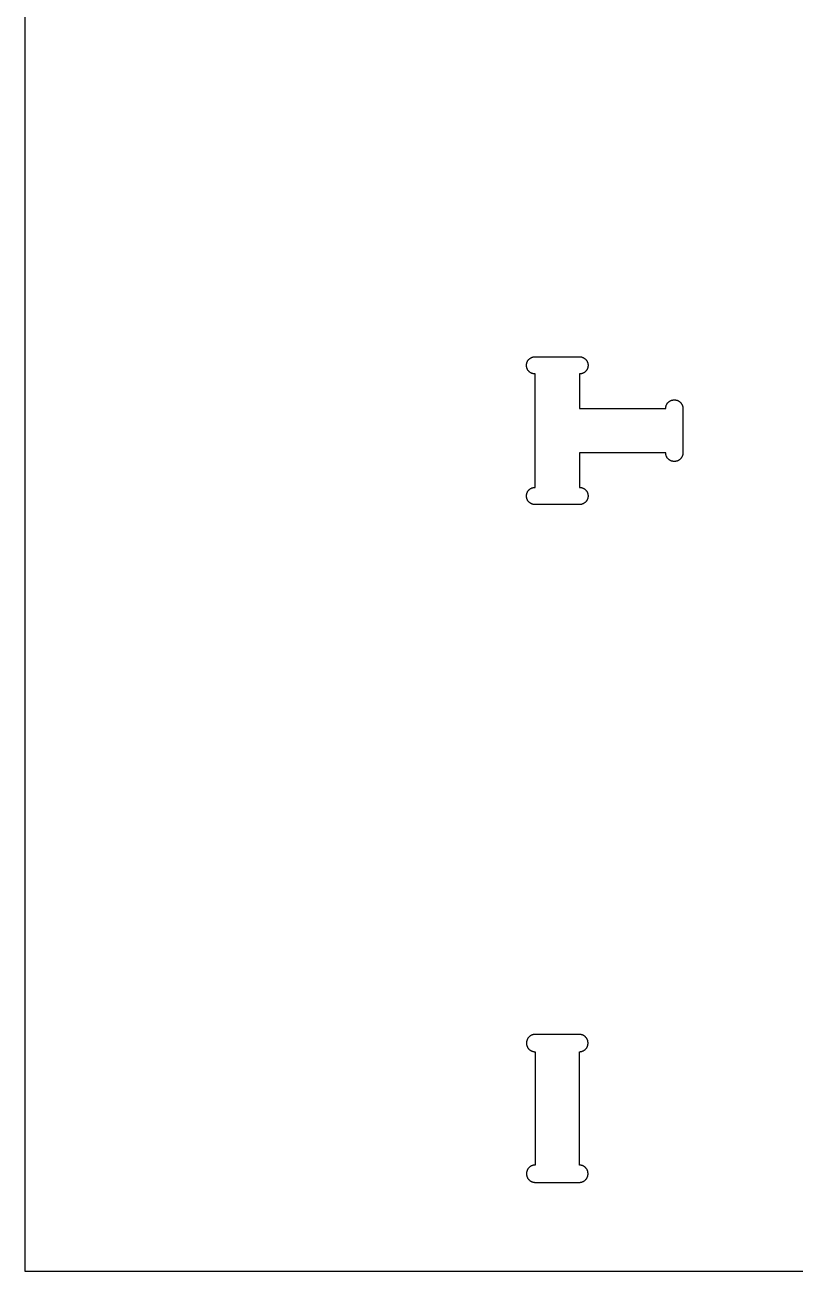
# Model space of a CAD drawing. Header units: millimetres. Extents: x 1594 to 2814, y -1671 to 729.
# Drawn here: x 2189 to 2501, y -296 to 210 of the extents above; entities that cross this region are included whole.
import ezdxf

# ---------------------------------------------------------------- set-up
doc = ezdxf.new("R2010")
doc.units = ezdxf.units.MM
doc.header["$MEASUREMENT"] = 0
doc.layers.add('CutIn', color=96, linetype='Continuous', true_color=0x007f00)
doc.layers.add('CutOut', color=4, linetype='Continuous', true_color=0x00ffff)

msp = doc.modelspace()

# ---------------------------------------------------------------- linework, layer by layer
at = {"layer": 'CutIn'}
for p, q in [((2392.18, 71.85), (2392.19, 71.97)), ((2392.18, 71.73), (2392.18, 71.85)), ((2392.18, 71.61), (2392.18, 71.73)), ((2392.18, 71.49), (2392.18, 71.61)), ((2392.19, 71.37), (2392.18, 71.49)), ((2392.19, 71.97), (2392.2, 72.09)), ((2392.2, 71.25), (2392.19, 71.37)), ((2392.2, 72.09), (2392.22, 72.21)), ((2392.22, 71.13), (2392.2, 71.25)), ((2392.22, 72.21), (2392.24, 72.33)), ((2392.24, 71.01), (2392.22, 71.13)), ((2392.24, 72.33), (2392.27, 72.45)), ((2392.27, 70.89), (2392.24, 71.01)), ((2392.27, 72.45), (2392.3, 72.57)), ((2392.3, 70.78), (2392.27, 70.89)), ((2392.3, 72.57), (2392.33, 72.69)), ((2392.33, 72.69), (2392.37, 72.8)), ((2392.37, 72.8), (2392.41, 72.91)), ((2392.41, 72.91), (2392.45, 73.03)), ((2392.45, 73.03), (2392.5, 73.14)), ((2392.5, 73.14), (2392.55, 73.25)), ((2392.55, 73.25), (2392.61, 73.35)), ((2392.61, 73.35), (2392.67, 73.46)), ((2392.67, 73.46), (2392.73, 73.56)), ((2392.73, 73.56), (2392.8, 73.66)), ((2392.8, 73.66), (2392.87, 73.76)), ((2392.87, 73.76), (2392.94, 73.86)), ((2392.94, 73.86), (2393.02, 73.95)), ((2393.02, 73.95), (2393.1, 74.04)), ((2393.1, 74.04), (2393.18, 74.13)), ((2393.18, 74.13), (2393.27, 74.21)), ((2393.27, 74.21), (2393.36, 74.29)), ((2393.36, 74.29), (2393.45, 74.37)), ((2393.45, 74.37), (2393.54, 74.45)), ((2393.54, 74.45), (2393.64, 74.52)), ((2393.64, 74.52), (2393.74, 74.59)), ((2393.74, 74.59), (2393.84, 74.65)), ((2393.84, 74.65), (2393.95, 74.71)), ((2393.95, 74.71), (2394.05, 74.77)), ((2394.05, 74.77), (2394.16, 74.83)), ((2394.16, 74.83), (2394.27, 74.88)), ((2394.27, 74.88), (2394.38, 74.92)), ((2394.38, 74.92), (2394.49, 74.97)), ((2394.49, 74.97), (2394.61, 75.01)), ((2394.61, 75.01), (2394.72, 75.04)), ((2394.72, 75.04), (2394.84, 75.07)), ((2394.84, 75.07), (2394.96, 75.1)), ((2394.96, 75.1), (2395.08, 75.12)), ((2395.08, 75.12), (2395.2, 75.14)), ((2395.2, 75.14), (2395.32, 75.15)), ((2395.32, 75.15), (2395.44, 75.16)), ((2395.44, 75.16), (2395.56, 75.17)), ((2395.56, 75.17), (2395.68, 75.17)), ((2395.68, 75.17), (2413.68, 75.17)), ((2413.68, 75.17), (2413.8, 75.17)), ((2413.8, 75.17), (2413.92, 75.16)), ((2413.92, 75.16), (2414.04, 75.15)), ((2414.04, 75.15), (2414.16, 75.14)), ((2414.16, 75.14), (2414.28, 75.12)), ((2414.28, 75.12), (2414.4, 75.1)), ((2414.4, 75.1), (2414.52, 75.07)), ((2414.52, 75.07), (2414.63, 75.04)), ((2414.63, 75.04), (2414.75, 75.01)), ((2414.75, 75.01), (2414.86, 74.97)), ((2414.86, 74.97), (2414.98, 74.92)), ((2414.98, 74.92), (2415.09, 74.88)), ((2415.09, 74.88), (2415.2, 74.83)), ((2415.2, 74.83), (2415.31, 74.77)), ((2415.31, 74.77), (2415.41, 74.71)), ((2415.41, 74.71), (2415.52, 74.65)), ((2415.52, 74.65), (2415.62, 74.59)), ((2415.62, 74.59), (2415.72, 74.52)), ((2415.72, 74.52), (2415.81, 74.45)), ((2415.81, 74.45), (2415.91, 74.37)), ((2415.91, 74.37), (2416, 74.29)), ((2416, 74.29), (2416.09, 74.21)), ((2416.09, 74.21), (2416.18, 74.13)), ((2416.18, 74.13), (2416.26, 74.04)), ((2416.26, 74.04), (2416.34, 73.95)), ((2416.34, 73.95), (2416.42, 73.86)), ((2416.42, 73.86), (2416.49, 73.76)), ((2416.49, 73.76), (2416.56, 73.66)), ((2416.56, 73.66), (2416.63, 73.56)), ((2416.63, 73.56), (2416.69, 73.46)), ((2416.69, 73.46), (2416.75, 73.35)), ((2416.75, 73.35), (2416.81, 73.25)), ((2416.81, 73.25), (2416.86, 73.14)), ((2416.86, 73.14), (2416.91, 73.03)), ((2416.91, 73.03), (2416.95, 72.91)), ((2416.95, 72.91), (2416.99, 72.8)), ((2416.99, 72.8), (2417.03, 72.69)), ((2417.03, 72.69), (2417.06, 72.57)), ((2417.06, 72.57), (2417.09, 72.45)), ((2417.09, 70.89), (2417.06, 70.78)), ((2417.09, 72.45), (2417.12, 72.33)), ((2417.12, 71.01), (2417.09, 70.89)), ((2417.12, 72.33), (2417.14, 72.21)), ((2417.14, 71.13), (2417.12, 71.01)), ((2417.14, 72.21), (2417.15, 72.09)), ((2417.15, 71.25), (2417.14, 71.13)), ((2417.15, 72.09), (2417.17, 71.97)), ((2417.17, 71.37), (2417.15, 71.25)), ((2417.17, 71.97), (2417.17, 71.85)), ((2417.17, 71.85), (2417.18, 71.73)), ((2417.18, 71.61), (2417.17, 71.49)), ((2417.17, 71.49), (2417.17, 71.37)), ((2417.18, 71.73), (2417.18, 71.61)), ((2392.33, 70.66), (2392.3, 70.78)), ((2392.37, 70.55), (2392.33, 70.66)), ((2392.41, 70.43), (2392.37, 70.55)), ((2392.45, 70.32), (2392.41, 70.43)), ((2392.5, 70.21), (2392.45, 70.32)), ((2392.55, 70.1), (2392.5, 70.21)), ((2392.61, 69.99), (2392.55, 70.1)), ((2392.67, 69.89), (2392.61, 69.99)), ((2392.73, 69.79), (2392.67, 69.89)), ((2392.8, 69.68), (2392.73, 69.79)), ((2392.87, 69.59), (2392.8, 69.68)), ((2392.94, 69.49), (2392.87, 69.59)), ((2393.02, 69.4), (2392.94, 69.49)), ((2393.1, 69.31), (2393.02, 69.4)), ((2393.18, 69.22), (2393.1, 69.31)), ((2393.27, 69.13), (2393.18, 69.22)), ((2393.36, 69.05), (2393.27, 69.13)), ((2393.45, 68.97), (2393.36, 69.05)), ((2393.54, 68.9), (2393.45, 68.97)), ((2393.64, 68.83), (2393.54, 68.9)), ((2393.74, 68.76), (2393.64, 68.83)), ((2393.84, 68.69), (2393.74, 68.76)), ((2393.95, 68.63), (2393.84, 68.69)), ((2394.05, 68.57), (2393.95, 68.63)), ((2394.16, 68.52), (2394.05, 68.57)), ((2394.27, 68.47), (2394.16, 68.52)), ((2394.38, 68.42), (2394.27, 68.47)), ((2394.49, 68.38), (2394.38, 68.42)), ((2394.61, 68.34), (2394.49, 68.38)), ((2394.72, 68.31), (2394.61, 68.34)), ((2394.84, 68.27), (2394.72, 68.31)), ((2394.96, 68.25), (2394.84, 68.27)), ((2395.08, 68.22), (2394.96, 68.25)), ((2395.2, 68.21), (2395.08, 68.22)), ((2395.32, 68.19), (2395.2, 68.21)), ((2395.44, 68.18), (2395.32, 68.19)), ((2395.56, 68.18), (2395.44, 68.18)), ((2395.68, 68.17), (2395.56, 68.18)), ((2395.68, 22.17), (2395.68, 68.17)), ((2413.8, 68.18), (2413.68, 68.17)), ((2413.68, 68.17), (2413.68, 54.17)), ((2413.92, 68.18), (2413.8, 68.18)), ((2414.04, 68.19), (2413.92, 68.18)), ((2414.16, 68.21), (2414.04, 68.19)), ((2414.28, 68.22), (2414.16, 68.21)), ((2414.4, 68.25), (2414.28, 68.22)), ((2414.52, 68.27), (2414.4, 68.25)), ((2414.63, 68.31), (2414.52, 68.27)), ((2414.75, 68.34), (2414.63, 68.31)), ((2414.86, 68.38), (2414.75, 68.34)), ((2414.98, 68.42), (2414.86, 68.38)), ((2415.09, 68.47), (2414.98, 68.42)), ((2415.2, 68.52), (2415.09, 68.47)), ((2415.31, 68.57), (2415.2, 68.52)), ((2415.41, 68.63), (2415.31, 68.57)), ((2415.52, 68.69), (2415.41, 68.63)), ((2415.62, 68.76), (2415.52, 68.69)), ((2415.72, 68.83), (2415.62, 68.76)), ((2415.81, 68.9), (2415.72, 68.83)), ((2415.91, 68.97), (2415.81, 68.9)), ((2416, 69.05), (2415.91, 68.97)), ((2416.09, 69.13), (2416, 69.05)), ((2416.18, 69.22), (2416.09, 69.13)), ((2416.26, 69.31), (2416.18, 69.22)), ((2416.34, 69.4), (2416.26, 69.31)), ((2416.42, 69.49), (2416.34, 69.4)), ((2416.49, 69.59), (2416.42, 69.49)), ((2416.56, 69.68), (2416.49, 69.59)), ((2416.63, 69.79), (2416.56, 69.68)), ((2416.69, 69.89), (2416.63, 69.79)), ((2416.75, 69.99), (2416.69, 69.89)), ((2416.81, 70.1), (2416.75, 69.99)), ((2416.86, 70.21), (2416.81, 70.1)), ((2416.91, 70.32), (2416.86, 70.21)), ((2416.95, 70.43), (2416.91, 70.32)), ((2416.99, 70.55), (2416.95, 70.43)), ((2417.03, 70.66), (2416.99, 70.55)), ((2417.06, 70.78), (2417.03, 70.66)), ((2448.98, 55.58), (2449.03, 55.69)), ((2449.03, 55.69), (2449.08, 55.8)), ((2449.08, 55.8), (2449.14, 55.91)), ((2449.14, 55.91), (2449.2, 56.01)), ((2449.2, 56.01), (2449.26, 56.11)), ((2449.26, 56.11), (2449.33, 56.21)), ((2449.33, 56.21), (2449.41, 56.31)), ((2449.41, 56.31), (2449.48, 56.4)), ((2449.48, 56.4), (2449.56, 56.49)), ((2449.56, 56.49), (2449.64, 56.58)), ((2449.64, 56.58), (2449.73, 56.67)), ((2449.73, 56.67), (2449.81, 56.75)), ((2449.81, 56.75), (2449.9, 56.83)), ((2449.9, 56.83), (2450, 56.91)), ((2450, 56.91), (2450.09, 56.98)), ((2450.09, 56.98), (2450.19, 57.05)), ((2450.19, 57.05), (2450.29, 57.12)), ((2450.29, 57.12), (2450.39, 57.18)), ((2450.39, 57.18), (2450.5, 57.24)), ((2450.5, 57.24), (2450.61, 57.3)), ((2450.61, 57.3), (2450.72, 57.35)), ((2450.72, 57.35), (2450.83, 57.4)), ((2450.83, 57.4), (2450.94, 57.45)), ((2450.94, 57.45), (2451.05, 57.49)), ((2451.05, 57.49), (2451.17, 57.52)), ((2451.17, 57.52), (2451.28, 57.56)), ((2451.28, 57.56), (2451.4, 57.59)), ((2451.4, 57.59), (2451.52, 57.61)), ((2451.52, 57.61), (2451.64, 57.63)), ((2451.64, 57.63), (2451.76, 57.65)), ((2451.76, 57.65), (2451.88, 57.66)), ((2451.88, 57.66), (2452, 57.67)), ((2452, 57.67), (2452.12, 57.67)), ((2452.12, 57.67), (2452.24, 57.67)), ((2452.24, 57.67), (2452.36, 57.67)), ((2452.36, 57.67), (2452.48, 57.66)), ((2452.48, 57.66), (2452.6, 57.65)), ((2452.6, 57.65), (2452.72, 57.63)), ((2452.72, 57.63), (2452.84, 57.61)), ((2452.84, 57.61), (2452.96, 57.59)), ((2452.96, 57.59), (2453.08, 57.56)), ((2453.08, 57.56), (2453.19, 57.52)), ((2453.19, 57.52), (2453.31, 57.49)), ((2453.31, 57.49), (2453.42, 57.45)), ((2453.42, 57.45), (2453.53, 57.4)), ((2453.53, 57.4), (2453.64, 57.35)), ((2453.64, 57.35), (2453.75, 57.3)), ((2453.75, 57.3), (2453.86, 57.24)), ((2453.86, 57.24), (2453.96, 57.18)), ((2453.96, 57.18), (2454.07, 57.12)), ((2454.07, 57.12), (2454.17, 57.05)), ((2454.17, 57.05), (2454.27, 56.98)), ((2454.27, 56.98), (2454.36, 56.91)), ((2454.36, 56.91), (2454.45, 56.83)), ((2454.45, 56.83), (2454.55, 56.75)), ((2454.55, 56.75), (2454.63, 56.67)), ((2454.63, 56.67), (2454.72, 56.58)), ((2454.72, 56.58), (2454.8, 56.49)), ((2454.8, 56.49), (2454.88, 56.4)), ((2454.88, 56.4), (2454.95, 56.31)), ((2454.95, 56.31), (2455.02, 56.21)), ((2455.02, 56.21), (2455.09, 56.11)), ((2455.09, 56.11), (2455.16, 56.01)), ((2455.16, 56.01), (2455.22, 55.91)), ((2455.22, 55.91), (2455.28, 55.8)), ((2455.28, 55.8), (2455.33, 55.69)), ((2455.33, 55.69), (2455.38, 55.58)), ((2413.68, 54.17), (2448.68, 54.17)), ((2448.68, 54.29), (2448.69, 54.41)), ((2448.68, 54.17), (2448.68, 54.29)), ((2448.69, 54.41), (2448.7, 54.53)), ((2448.7, 54.53), (2448.71, 54.65)), ((2448.71, 54.65), (2448.73, 54.77)), ((2448.73, 54.77), (2448.75, 54.89)), ((2448.75, 54.89), (2448.78, 55.01)), ((2448.78, 55.01), (2448.81, 55.13)), ((2448.81, 55.13), (2448.85, 55.24)), ((2448.85, 55.24), (2448.89, 55.36)), ((2448.89, 55.36), (2448.93, 55.47)), ((2448.93, 55.47), (2448.98, 55.58)), ((2455.38, 55.58), (2455.43, 55.47)), ((2455.43, 55.47), (2455.47, 55.36)), ((2455.47, 55.36), (2455.51, 55.24)), ((2455.51, 55.24), (2455.55, 55.13)), ((2455.55, 55.13), (2455.58, 55.01)), ((2455.58, 55.01), (2455.6, 54.89)), ((2455.6, 54.89), (2455.63, 54.77)), ((2455.63, 54.77), (2455.65, 54.65)), ((2455.65, 54.65), (2455.66, 54.53)), ((2455.66, 54.53), (2455.67, 54.41)), ((2455.67, 54.41), (2455.68, 54.29)), ((2455.68, 54.29), (2455.68, 54.17)), ((2455.68, 54.17), (2455.68, 36.17)), ((2448.68, 36.17), (2413.68, 36.17)), ((2413.68, 36.17), (2413.68, 22.17)), ((2448.68, 36.05), (2448.68, 36.17)), ((2448.69, 35.93), (2448.68, 36.05)), ((2448.7, 35.81), (2448.69, 35.93)), ((2448.71, 35.69), (2448.7, 35.81)), ((2448.73, 35.57), (2448.71, 35.69)), ((2448.75, 35.45), (2448.73, 35.57)), ((2448.78, 35.34), (2448.75, 35.45)), ((2455.6, 35.45), (2455.58, 35.34)), ((2455.63, 35.57), (2455.6, 35.45)), ((2455.65, 35.69), (2455.63, 35.57)), ((2455.66, 35.81), (2455.65, 35.69)), ((2455.67, 35.93), (2455.66, 35.81)), ((2455.68, 36.05), (2455.67, 35.93)), ((2455.68, 36.17), (2455.68, 36.05)), ((2448.81, 35.22), (2448.78, 35.34)), ((2448.85, 35.1), (2448.81, 35.22)), ((2448.89, 34.99), (2448.85, 35.1)), ((2448.93, 34.88), (2448.89, 34.99)), ((2448.98, 34.76), (2448.93, 34.88)), ((2449.03, 34.65), (2448.98, 34.76)), ((2449.08, 34.55), (2449.03, 34.65)), ((2449.14, 34.44), (2449.08, 34.55)), ((2449.2, 34.34), (2449.14, 34.44)), ((2449.26, 34.23), (2449.2, 34.34)), ((2449.33, 34.14), (2449.26, 34.23)), ((2449.41, 34.04), (2449.33, 34.14)), ((2449.48, 33.94), (2449.41, 34.04)), ((2449.56, 33.85), (2449.48, 33.94)), ((2449.64, 33.76), (2449.56, 33.85)), ((2449.73, 33.68), (2449.64, 33.76)), ((2449.81, 33.59), (2449.73, 33.68)), ((2449.9, 33.51), (2449.81, 33.59)), ((2450, 33.44), (2449.9, 33.51)), ((2450.09, 33.36), (2450, 33.44)), ((2450.19, 33.29), (2450.09, 33.36)), ((2450.29, 33.23), (2450.19, 33.29)), ((2450.39, 33.16), (2450.29, 33.23)), ((2450.5, 33.1), (2450.39, 33.16)), ((2450.61, 33.05), (2450.5, 33.1)), ((2450.72, 32.99), (2450.61, 33.05)), ((2450.83, 32.95), (2450.72, 32.99)), ((2450.94, 32.9), (2450.83, 32.95)), ((2451.05, 32.86), (2450.94, 32.9)), ((2451.17, 32.82), (2451.05, 32.86)), ((2451.28, 32.79), (2451.17, 32.82)), ((2451.4, 32.76), (2451.28, 32.79)), ((2451.52, 32.74), (2451.4, 32.76)), ((2451.64, 32.72), (2451.52, 32.74)), ((2451.76, 32.7), (2451.64, 32.72)), ((2451.88, 32.69), (2451.76, 32.7)), ((2452, 32.68), (2451.88, 32.69)), ((2452.12, 32.67), (2452, 32.68)), ((2452.24, 32.67), (2452.12, 32.67)), ((2452.36, 32.68), (2452.24, 32.67)), ((2452.48, 32.69), (2452.36, 32.68)), ((2452.6, 32.7), (2452.48, 32.69)), ((2452.72, 32.72), (2452.6, 32.7)), ((2452.84, 32.74), (2452.72, 32.72)), ((2452.96, 32.76), (2452.84, 32.74)), ((2453.08, 32.79), (2452.96, 32.76)), ((2453.19, 32.82), (2453.08, 32.79)), ((2453.31, 32.86), (2453.19, 32.82)), ((2453.42, 32.9), (2453.31, 32.86)), ((2453.53, 32.95), (2453.42, 32.9)), ((2453.64, 32.99), (2453.53, 32.95)), ((2453.75, 33.05), (2453.64, 32.99)), ((2453.86, 33.1), (2453.75, 33.05)), ((2453.96, 33.16), (2453.86, 33.1)), ((2454.07, 33.23), (2453.96, 33.16)), ((2454.17, 33.29), (2454.07, 33.23)), ((2454.27, 33.36), (2454.17, 33.29)), ((2454.36, 33.44), (2454.27, 33.36)), ((2454.45, 33.51), (2454.36, 33.44)), ((2454.55, 33.59), (2454.45, 33.51)), ((2454.63, 33.68), (2454.55, 33.59)), ((2454.72, 33.76), (2454.63, 33.68)), ((2454.8, 33.85), (2454.72, 33.76)), ((2454.88, 33.94), (2454.8, 33.85)), ((2454.95, 34.04), (2454.88, 33.94)), ((2455.02, 34.14), (2454.95, 34.04)), ((2455.09, 34.23), (2455.02, 34.14)), ((2455.16, 34.34), (2455.09, 34.23)), ((2455.22, 34.44), (2455.16, 34.34)), ((2455.28, 34.55), (2455.22, 34.44)), ((2455.33, 34.65), (2455.28, 34.55)), ((2455.38, 34.76), (2455.33, 34.65)), ((2455.43, 34.88), (2455.38, 34.76)), ((2455.47, 34.99), (2455.43, 34.88)), ((2455.51, 35.1), (2455.47, 34.99)), ((2455.55, 35.22), (2455.51, 35.1)), ((2455.58, 35.34), (2455.55, 35.22)), ((2392.5, 20.14), (2392.55, 20.25)), ((2392.55, 20.25), (2392.61, 20.35)), ((2392.61, 20.35), (2392.67, 20.46)), ((2392.67, 20.46), (2392.73, 20.56)), ((2392.73, 20.56), (2392.8, 20.66)), ((2392.8, 20.66), (2392.87, 20.76)), ((2392.87, 20.76), (2392.94, 20.86)), ((2392.94, 20.86), (2393.02, 20.95)), ((2393.02, 20.95), (2393.1, 21.04)), ((2393.1, 21.04), (2393.18, 21.13)), ((2393.18, 21.13), (2393.27, 21.21)), ((2393.27, 21.21), (2393.36, 21.29)), ((2393.36, 21.29), (2393.45, 21.37)), ((2393.45, 21.37), (2393.54, 21.45)), ((2393.54, 21.45), (2393.64, 21.52)), ((2393.64, 21.52), (2393.74, 21.59)), ((2393.74, 21.59), (2393.84, 21.65)), ((2393.84, 21.65), (2393.95, 21.71)), ((2393.95, 21.71), (2394.05, 21.77)), ((2394.05, 21.77), (2394.16, 21.83)), ((2394.16, 21.83), (2394.27, 21.88)), ((2394.27, 21.88), (2394.38, 21.92)), ((2394.38, 21.92), (2394.49, 21.97)), ((2394.49, 21.97), (2394.61, 22.01)), ((2394.61, 22.01), (2394.72, 22.04)), ((2394.72, 22.04), (2394.84, 22.07)), ((2394.84, 22.07), (2394.96, 22.1)), ((2394.96, 22.1), (2395.08, 22.12)), ((2395.08, 22.12), (2395.2, 22.14)), ((2395.2, 22.14), (2395.32, 22.15)), ((2395.32, 22.15), (2395.44, 22.16)), ((2395.44, 22.16), (2395.56, 22.17)), ((2395.56, 22.17), (2395.68, 22.17)), ((2413.68, 22.17), (2413.8, 22.17)), ((2413.8, 22.17), (2413.92, 22.16)), ((2413.92, 22.16), (2414.04, 22.15)), ((2414.04, 22.15), (2414.16, 22.14)), ((2414.16, 22.14), (2414.28, 22.12)), ((2414.28, 22.12), (2414.4, 22.1)), ((2414.4, 22.1), (2414.52, 22.07)), ((2414.52, 22.07), (2414.63, 22.04)), ((2414.63, 22.04), (2414.75, 22.01)), ((2414.75, 22.01), (2414.86, 21.97)), ((2414.86, 21.97), (2414.98, 21.92)), ((2414.98, 21.92), (2415.09, 21.88)), ((2415.09, 21.88), (2415.2, 21.83)), ((2415.2, 21.83), (2415.31, 21.77)), ((2415.31, 21.77), (2415.41, 21.71)), ((2415.41, 21.71), (2415.52, 21.65)), ((2415.52, 21.65), (2415.62, 21.59)), ((2415.62, 21.59), (2415.72, 21.52)), ((2415.72, 21.52), (2415.81, 21.45)), ((2415.81, 21.45), (2415.91, 21.37)), ((2415.91, 21.37), (2416, 21.29)), ((2416, 21.29), (2416.09, 21.21)), ((2416.09, 21.21), (2416.18, 21.13)), ((2416.18, 21.13), (2416.26, 21.04)), ((2416.26, 21.04), (2416.34, 20.95)), ((2416.34, 20.95), (2416.42, 20.86)), ((2416.42, 20.86), (2416.49, 20.76)), ((2416.49, 20.76), (2416.56, 20.66)), ((2416.56, 20.66), (2416.63, 20.56)), ((2416.63, 20.56), (2416.69, 20.46)), ((2416.69, 20.46), (2416.75, 20.35)), ((2416.75, 20.35), (2416.81, 20.25)), ((2416.81, 20.25), (2416.86, 20.14)), ((2392.18, 18.85), (2392.19, 18.97)), ((2392.18, 18.73), (2392.18, 18.85)), ((2392.18, 18.61), (2392.18, 18.73)), ((2392.18, 18.49), (2392.18, 18.61)), ((2392.19, 18.37), (2392.18, 18.49)), ((2392.19, 18.97), (2392.2, 19.09)), ((2392.2, 18.25), (2392.19, 18.37)), ((2392.2, 19.09), (2392.22, 19.21)), ((2392.22, 18.13), (2392.2, 18.25)), ((2392.22, 19.21), (2392.24, 19.33)), ((2392.24, 18.01), (2392.22, 18.13)), ((2392.24, 19.33), (2392.27, 19.45)), ((2392.27, 17.89), (2392.24, 18.01)), ((2392.27, 19.45), (2392.3, 19.57)), ((2392.3, 17.78), (2392.27, 17.89)), ((2392.3, 19.57), (2392.33, 19.69)), ((2392.33, 17.66), (2392.3, 17.78)), ((2392.33, 19.69), (2392.37, 19.8)), ((2392.37, 17.55), (2392.33, 17.66)), ((2392.37, 19.8), (2392.41, 19.91)), ((2392.41, 17.43), (2392.37, 17.55)), ((2392.41, 19.91), (2392.45, 20.03)), ((2392.45, 17.32), (2392.41, 17.43)), ((2392.45, 20.03), (2392.5, 20.14)), ((2392.5, 17.21), (2392.45, 17.32)), ((2392.55, 17.1), (2392.5, 17.21)), ((2392.61, 16.99), (2392.55, 17.1)), ((2392.67, 16.89), (2392.61, 16.99)), ((2392.73, 16.79), (2392.67, 16.89)), ((2392.8, 16.68), (2392.73, 16.79)), ((2392.87, 16.59), (2392.8, 16.68)), ((2392.94, 16.49), (2392.87, 16.59)), ((2393.02, 16.4), (2392.94, 16.49)), ((2393.1, 16.31), (2393.02, 16.4)), ((2393.18, 16.22), (2393.1, 16.31)), ((2393.27, 16.13), (2393.18, 16.22)), ((2393.36, 16.05), (2393.27, 16.13)), ((2393.45, 15.97), (2393.36, 16.05)), ((2393.54, 15.9), (2393.45, 15.97)), ((2393.64, 15.83), (2393.54, 15.9)), ((2393.74, 15.76), (2393.64, 15.83)), ((2393.84, 15.69), (2393.74, 15.76)), ((2393.95, 15.63), (2393.84, 15.69)), ((2394.05, 15.57), (2393.95, 15.63)), ((2394.16, 15.52), (2394.05, 15.57)), ((2394.27, 15.47), (2394.16, 15.52)), ((2394.38, 15.42), (2394.27, 15.47)), ((2394.49, 15.38), (2394.38, 15.42)), ((2394.61, 15.34), (2394.49, 15.38)), ((2394.72, 15.31), (2394.61, 15.34)), ((2394.84, 15.27), (2394.72, 15.31)), ((2394.96, 15.25), (2394.84, 15.27)), ((2395.08, 15.22), (2394.96, 15.25)), ((2395.2, 15.21), (2395.08, 15.22)), ((2395.32, 15.19), (2395.2, 15.21)), ((2395.44, 15.18), (2395.32, 15.19)), ((2395.56, 15.18), (2395.44, 15.18)), ((2395.68, 15.17), (2395.56, 15.18)), ((2413.68, 15.17), (2395.68, 15.17)), ((2413.8, 15.18), (2413.68, 15.17)), ((2413.92, 15.18), (2413.8, 15.18)), ((2414.04, 15.19), (2413.92, 15.18)), ((2414.16, 15.21), (2414.04, 15.19)), ((2414.28, 15.22), (2414.16, 15.21)), ((2414.4, 15.25), (2414.28, 15.22)), ((2414.52, 15.27), (2414.4, 15.25)), ((2414.63, 15.31), (2414.52, 15.27)), ((2414.75, 15.34), (2414.63, 15.31)), ((2414.86, 15.38), (2414.75, 15.34)), ((2414.98, 15.42), (2414.86, 15.38)), ((2415.09, 15.47), (2414.98, 15.42)), ((2415.2, 15.52), (2415.09, 15.47)), ((2415.31, 15.57), (2415.2, 15.52)), ((2415.41, 15.63), (2415.31, 15.57)), ((2415.52, 15.69), (2415.41, 15.63)), ((2415.62, 15.76), (2415.52, 15.69)), ((2415.72, 15.83), (2415.62, 15.76)), ((2415.81, 15.9), (2415.72, 15.83)), ((2415.91, 15.97), (2415.81, 15.9)), ((2416, 16.05), (2415.91, 15.97)), ((2416.09, 16.13), (2416, 16.05)), ((2416.18, 16.22), (2416.09, 16.13)), ((2416.26, 16.31), (2416.18, 16.22)), ((2416.34, 16.4), (2416.26, 16.31)), ((2416.42, 16.49), (2416.34, 16.4)), ((2416.49, 16.59), (2416.42, 16.49)), ((2416.56, 16.68), (2416.49, 16.59)), ((2416.63, 16.79), (2416.56, 16.68)), ((2416.69, 16.89), (2416.63, 16.79)), ((2416.75, 16.99), (2416.69, 16.89)), ((2416.81, 17.1), (2416.75, 16.99)), ((2416.86, 17.21), (2416.81, 17.1)), ((2416.86, 20.14), (2416.91, 20.03)), ((2416.91, 17.32), (2416.86, 17.21)), ((2416.91, 20.03), (2416.95, 19.91)), ((2416.95, 17.43), (2416.91, 17.32)), ((2416.95, 19.91), (2416.99, 19.8)), ((2416.99, 17.55), (2416.95, 17.43)), ((2416.99, 19.8), (2417.03, 19.69)), ((2417.03, 17.66), (2416.99, 17.55)), ((2417.03, 19.69), (2417.06, 19.57)), ((2417.06, 17.78), (2417.03, 17.66)), ((2417.06, 19.57), (2417.09, 19.45)), ((2417.09, 17.89), (2417.06, 17.78)), ((2417.09, 19.45), (2417.12, 19.33)), ((2417.12, 18.01), (2417.09, 17.89)), ((2417.12, 19.33), (2417.14, 19.21)), ((2417.14, 18.13), (2417.12, 18.01)), ((2417.14, 19.21), (2417.15, 19.09)), ((2417.15, 18.25), (2417.14, 18.13)), ((2417.15, 19.09), (2417.17, 18.97)), ((2417.17, 18.37), (2417.15, 18.25)), ((2417.17, 18.97), (2417.17, 18.85)), ((2417.17, 18.85), (2417.18, 18.73)), ((2417.18, 18.61), (2417.17, 18.49)), ((2417.17, 18.49), (2417.17, 18.37)), ((2417.18, 18.73), (2417.18, 18.61)), ((2392.37, -202.2), (2392.33, -202.31)), ((2392.41, -202.09), (2392.37, -202.2)), ((2392.45, -201.97), (2392.41, -202.09)), ((2392.5, -201.86), (2392.45, -201.97)), ((2392.55, -201.75), (2392.5, -201.86)), ((2392.61, -201.65), (2392.55, -201.75)), ((2392.67, -201.54), (2392.61, -201.65)), ((2392.73, -201.44), (2392.67, -201.54)), ((2392.8, -201.34), (2392.73, -201.44)), ((2392.87, -201.24), (2392.8, -201.34)), ((2392.94, -201.14), (2392.87, -201.24)), ((2393.02, -201.05), (2392.94, -201.14)), ((2393.1, -200.96), (2393.02, -201.05)), ((2393.18, -200.87), (2393.1, -200.96)), ((2393.27, -200.79), (2393.18, -200.87)), ((2393.36, -200.71), (2393.27, -200.79)), ((2393.45, -200.63), (2393.36, -200.71)), ((2393.54, -200.55), (2393.45, -200.63)), ((2393.64, -200.48), (2393.54, -200.55)), ((2393.74, -200.41), (2393.64, -200.48)), ((2393.84, -200.35), (2393.74, -200.41)), ((2393.95, -200.29), (2393.84, -200.35)), ((2394.05, -200.23), (2393.95, -200.29)), ((2394.16, -200.17), (2394.05, -200.23)), ((2394.27, -200.12), (2394.16, -200.17)), ((2394.38, -200.08), (2394.27, -200.12)), ((2394.49, -200.03), (2394.38, -200.08)), ((2394.61, -199.99), (2394.49, -200.03)), ((2394.72, -199.96), (2394.61, -199.99)), ((2394.84, -199.93), (2394.72, -199.96)), ((2394.96, -199.9), (2394.84, -199.93)), ((2395.08, -199.88), (2394.96, -199.9)), ((2395.2, -199.86), (2395.08, -199.88)), ((2395.32, -199.85), (2395.2, -199.86)), ((2395.44, -199.84), (2395.32, -199.85)), ((2395.56, -199.83), (2395.44, -199.84)), ((2395.68, -199.83), (2395.56, -199.83)), ((2413.68, -199.83), (2395.68, -199.83)), ((2413.8, -199.83), (2413.68, -199.83)), ((2413.92, -199.84), (2413.8, -199.83)), ((2414.04, -199.85), (2413.92, -199.84)), ((2414.16, -199.86), (2414.04, -199.85)), ((2414.28, -199.88), (2414.16, -199.86)), ((2414.4, -199.9), (2414.28, -199.88)), ((2414.52, -199.93), (2414.4, -199.9)), ((2414.63, -199.96), (2414.52, -199.93)), ((2414.75, -199.99), (2414.63, -199.96)), ((2414.86, -200.03), (2414.75, -199.99)), ((2414.98, -200.08), (2414.86, -200.03)), ((2415.09, -200.12), (2414.98, -200.08)), ((2415.2, -200.17), (2415.09, -200.12)), ((2415.31, -200.23), (2415.2, -200.17)), ((2415.41, -200.29), (2415.31, -200.23)), ((2415.52, -200.35), (2415.41, -200.29)), ((2415.62, -200.41), (2415.52, -200.35)), ((2415.72, -200.48), (2415.62, -200.41)), ((2415.81, -200.55), (2415.72, -200.48)), ((2415.91, -200.63), (2415.81, -200.55)), ((2416, -200.71), (2415.91, -200.63)), ((2416.09, -200.79), (2416, -200.71)), ((2416.18, -200.87), (2416.09, -200.79)), ((2416.26, -200.96), (2416.18, -200.87)), ((2416.34, -201.05), (2416.26, -200.96)), ((2416.42, -201.14), (2416.34, -201.05)), ((2416.49, -201.24), (2416.42, -201.14)), ((2416.56, -201.34), (2416.49, -201.24)), ((2416.63, -201.44), (2416.56, -201.34)), ((2416.69, -201.54), (2416.63, -201.44)), ((2416.75, -201.65), (2416.69, -201.54)), ((2416.81, -201.75), (2416.75, -201.65)), ((2416.86, -201.86), (2416.81, -201.75)), ((2416.91, -201.97), (2416.86, -201.86)), ((2416.95, -202.09), (2416.91, -201.97)), ((2416.99, -202.2), (2416.95, -202.09)), ((2417.03, -202.31), (2416.99, -202.2)), ((2392.19, -203.03), (2392.18, -203.15)), ((2392.18, -203.15), (2392.18, -203.27)), ((2392.18, -203.27), (2392.18, -203.39)), ((2392.18, -203.39), (2392.18, -203.51)), ((2392.18, -203.51), (2392.19, -203.63)), ((2392.2, -202.91), (2392.19, -203.03)), ((2392.19, -203.63), (2392.2, -203.75)), ((2392.22, -202.79), (2392.2, -202.91)), ((2392.2, -203.75), (2392.22, -203.87)), ((2392.24, -202.67), (2392.22, -202.79)), ((2392.22, -203.87), (2392.24, -203.99)), ((2392.27, -202.55), (2392.24, -202.67)), ((2392.24, -203.99), (2392.27, -204.11)), ((2392.3, -202.43), (2392.27, -202.55)), ((2392.27, -204.11), (2392.3, -204.22)), ((2392.33, -202.31), (2392.3, -202.43)), ((2392.3, -204.22), (2392.33, -204.34)), ((2392.33, -204.34), (2392.37, -204.45)), ((2392.37, -204.45), (2392.41, -204.57)), ((2392.41, -204.57), (2392.45, -204.68)), ((2392.45, -204.68), (2392.5, -204.79)), ((2392.5, -204.79), (2392.55, -204.9)), ((2392.55, -204.9), (2392.61, -205.01)), ((2392.61, -205.01), (2392.67, -205.11)), ((2392.67, -205.11), (2392.73, -205.21)), ((2392.73, -205.21), (2392.8, -205.32)), ((2392.8, -205.32), (2392.87, -205.41)), ((2392.87, -205.41), (2392.94, -205.51)), ((2392.94, -205.51), (2393.02, -205.6)), ((2393.02, -205.6), (2393.1, -205.69)), ((2393.1, -205.69), (2393.18, -205.78)), ((2393.18, -205.78), (2393.27, -205.87)), ((2393.27, -205.87), (2393.36, -205.95)), ((2393.36, -205.95), (2393.45, -206.03)), ((2393.45, -206.03), (2393.54, -206.1)), ((2393.54, -206.1), (2393.64, -206.17)), ((2393.64, -206.17), (2393.74, -206.24)), ((2393.74, -206.24), (2393.84, -206.31)), ((2393.84, -206.31), (2393.95, -206.37)), ((2393.95, -206.37), (2394.05, -206.43)), ((2394.05, -206.43), (2394.16, -206.48)), ((2394.16, -206.48), (2394.27, -206.53)), ((2394.27, -206.53), (2394.38, -206.58)), ((2394.38, -206.58), (2394.49, -206.62)), ((2394.49, -206.62), (2394.61, -206.66)), ((2394.61, -206.66), (2394.72, -206.69)), ((2394.72, -206.69), (2394.84, -206.73)), ((2394.84, -206.73), (2394.96, -206.75)), ((2394.96, -206.75), (2395.08, -206.78)), ((2395.08, -206.78), (2395.2, -206.79)), ((2395.2, -206.79), (2395.32, -206.81)), ((2395.32, -206.81), (2395.44, -206.82)), ((2395.44, -206.82), (2395.56, -206.82)), ((2395.56, -206.82), (2395.68, -206.83)), ((2395.68, -206.83), (2395.68, -252.83)), ((2413.68, -206.83), (2413.8, -206.82)), ((2413.68, -252.83), (2413.68, -206.83)), ((2413.8, -206.82), (2413.92, -206.82)), ((2413.92, -206.82), (2414.04, -206.81)), ((2414.04, -206.81), (2414.16, -206.79)), ((2414.16, -206.79), (2414.28, -206.78)), ((2414.28, -206.78), (2414.4, -206.75)), ((2414.4, -206.75), (2414.52, -206.73)), ((2414.52, -206.73), (2414.63, -206.69)), ((2414.63, -206.69), (2414.75, -206.66)), ((2414.75, -206.66), (2414.86, -206.62)), ((2414.86, -206.62), (2414.98, -206.58)), ((2414.98, -206.58), (2415.09, -206.53)), ((2415.09, -206.53), (2415.2, -206.48)), ((2415.2, -206.48), (2415.31, -206.43)), ((2415.31, -206.43), (2415.41, -206.37)), ((2415.41, -206.37), (2415.52, -206.31)), ((2415.52, -206.31), (2415.62, -206.24)), ((2415.62, -206.24), (2415.72, -206.17)), ((2415.72, -206.17), (2415.81, -206.1)), ((2415.81, -206.1), (2415.91, -206.03)), ((2415.91, -206.03), (2416, -205.95)), ((2416, -205.95), (2416.09, -205.87)), ((2416.09, -205.87), (2416.18, -205.78)), ((2416.18, -205.78), (2416.26, -205.69)), ((2416.26, -205.69), (2416.34, -205.6)), ((2416.34, -205.6), (2416.42, -205.51)), ((2416.42, -205.51), (2416.49, -205.41)), ((2416.49, -205.41), (2416.56, -205.32)), ((2416.56, -205.32), (2416.63, -205.21)), ((2416.63, -205.21), (2416.69, -205.11)), ((2416.69, -205.11), (2416.75, -205.01)), ((2416.75, -205.01), (2416.81, -204.9)), ((2416.81, -204.9), (2416.86, -204.79)), ((2416.86, -204.79), (2416.91, -204.68)), ((2416.91, -204.68), (2416.95, -204.57)), ((2416.95, -204.57), (2416.99, -204.45)), ((2416.99, -204.45), (2417.03, -204.34)), ((2417.06, -202.43), (2417.03, -202.31)), ((2417.03, -204.34), (2417.06, -204.22)), ((2417.09, -202.55), (2417.06, -202.43)), ((2417.06, -204.22), (2417.09, -204.11)), ((2417.12, -202.67), (2417.09, -202.55)), ((2417.09, -204.11), (2417.12, -203.99)), ((2417.14, -202.79), (2417.12, -202.67)), ((2417.12, -203.99), (2417.14, -203.87)), ((2417.15, -202.91), (2417.14, -202.79)), ((2417.14, -203.87), (2417.15, -203.75)), ((2417.17, -203.03), (2417.15, -202.91)), ((2417.15, -203.75), (2417.17, -203.63)), ((2417.17, -203.15), (2417.17, -203.03)), ((2417.18, -203.27), (2417.17, -203.15)), ((2417.17, -203.51), (2417.18, -203.39)), ((2417.17, -203.63), (2417.17, -203.51)), ((2417.18, -203.39), (2417.18, -203.27)), ((2392.19, -256.03), (2392.18, -256.15)), ((2392.18, -256.15), (2392.18, -256.27)), ((2392.18, -256.27), (2392.18, -256.39)), ((2392.18, -256.39), (2392.18, -256.51)), ((2392.18, -256.51), (2392.19, -256.63)), ((2392.2, -255.91), (2392.19, -256.03)), ((2392.19, -256.63), (2392.2, -256.75)), ((2392.22, -255.79), (2392.2, -255.91)), ((2392.2, -256.75), (2392.22, -256.87)), ((2392.24, -255.67), (2392.22, -255.79)), ((2392.22, -256.87), (2392.24, -256.99)), ((2392.27, -255.55), (2392.24, -255.67)), ((2392.24, -256.99), (2392.27, -257.11)), ((2392.3, -255.43), (2392.27, -255.55)), ((2392.27, -257.11), (2392.3, -257.22)), ((2392.33, -255.31), (2392.3, -255.43)), ((2392.3, -257.22), (2392.33, -257.34)), ((2392.37, -255.2), (2392.33, -255.31)), ((2392.33, -257.34), (2392.37, -257.45)), ((2392.41, -255.09), (2392.37, -255.2)), ((2392.37, -257.45), (2392.41, -257.57)), ((2392.45, -254.97), (2392.41, -255.09)), ((2392.41, -257.57), (2392.45, -257.68)), ((2392.5, -254.86), (2392.45, -254.97)), ((2392.45, -257.68), (2392.5, -257.79)), ((2392.55, -254.75), (2392.5, -254.86)), ((2392.5, -257.79), (2392.55, -257.9)), ((2392.61, -254.65), (2392.55, -254.75)), ((2392.67, -254.54), (2392.61, -254.65)), ((2392.73, -254.44), (2392.67, -254.54)), ((2392.8, -254.34), (2392.73, -254.44)), ((2392.87, -254.24), (2392.8, -254.34)), ((2392.94, -254.14), (2392.87, -254.24)), ((2393.02, -254.05), (2392.94, -254.14)), ((2393.1, -253.96), (2393.02, -254.05)), ((2393.18, -253.87), (2393.1, -253.96)), ((2393.27, -253.79), (2393.18, -253.87)), ((2393.36, -253.71), (2393.27, -253.79)), ((2393.45, -253.63), (2393.36, -253.71)), ((2393.54, -253.55), (2393.45, -253.63)), ((2393.64, -253.48), (2393.54, -253.55)), ((2393.74, -253.41), (2393.64, -253.48)), ((2393.84, -253.35), (2393.74, -253.41)), ((2393.95, -253.29), (2393.84, -253.35)), ((2394.05, -253.23), (2393.95, -253.29)), ((2394.16, -253.17), (2394.05, -253.23)), ((2394.27, -253.12), (2394.16, -253.17)), ((2394.38, -253.08), (2394.27, -253.12)), ((2394.49, -253.03), (2394.38, -253.08)), ((2394.61, -252.99), (2394.49, -253.03)), ((2394.72, -252.96), (2394.61, -252.99)), ((2394.84, -252.93), (2394.72, -252.96)), ((2394.96, -252.9), (2394.84, -252.93)), ((2395.08, -252.88), (2394.96, -252.9)), ((2395.2, -252.86), (2395.08, -252.88)), ((2395.32, -252.85), (2395.2, -252.86)), ((2395.44, -252.84), (2395.32, -252.85)), ((2395.56, -252.83), (2395.44, -252.84)), ((2395.68, -252.83), (2395.56, -252.83)), ((2413.8, -252.83), (2413.68, -252.83)), ((2413.92, -252.84), (2413.8, -252.83)), ((2414.04, -252.85), (2413.92, -252.84)), ((2414.16, -252.86), (2414.04, -252.85)), ((2414.28, -252.88), (2414.16, -252.86)), ((2414.4, -252.9), (2414.28, -252.88)), ((2414.52, -252.93), (2414.4, -252.9)), ((2414.63, -252.96), (2414.52, -252.93)), ((2414.75, -252.99), (2414.63, -252.96)), ((2414.86, -253.03), (2414.75, -252.99)), ((2414.98, -253.08), (2414.86, -253.03)), ((2415.09, -253.12), (2414.98, -253.08)), ((2415.2, -253.17), (2415.09, -253.12)), ((2415.31, -253.23), (2415.2, -253.17)), ((2415.41, -253.29), (2415.31, -253.23)), ((2415.52, -253.35), (2415.41, -253.29)), ((2415.62, -253.41), (2415.52, -253.35)), ((2415.72, -253.48), (2415.62, -253.41)), ((2415.81, -253.55), (2415.72, -253.48)), ((2415.91, -253.63), (2415.81, -253.55)), ((2416, -253.71), (2415.91, -253.63)), ((2416.09, -253.79), (2416, -253.71)), ((2416.18, -253.87), (2416.09, -253.79)), ((2416.26, -253.96), (2416.18, -253.87)), ((2416.34, -254.05), (2416.26, -253.96)), ((2416.42, -254.14), (2416.34, -254.05)), ((2416.49, -254.24), (2416.42, -254.14)), ((2416.56, -254.34), (2416.49, -254.24)), ((2416.63, -254.44), (2416.56, -254.34)), ((2416.69, -254.54), (2416.63, -254.44)), ((2416.75, -254.65), (2416.69, -254.54)), ((2416.81, -254.75), (2416.75, -254.65)), ((2416.86, -254.86), (2416.81, -254.75)), ((2416.81, -257.9), (2416.86, -257.79)), ((2416.91, -254.97), (2416.86, -254.86)), ((2416.86, -257.79), (2416.91, -257.68)), ((2416.95, -255.09), (2416.91, -254.97)), ((2416.91, -257.68), (2416.95, -257.57)), ((2416.99, -255.2), (2416.95, -255.09)), ((2416.95, -257.57), (2416.99, -257.45)), ((2417.03, -255.31), (2416.99, -255.2)), ((2416.99, -257.45), (2417.03, -257.34)), ((2417.06, -255.43), (2417.03, -255.31)), ((2417.03, -257.34), (2417.06, -257.22)), ((2417.09, -255.55), (2417.06, -255.43)), ((2417.06, -257.22), (2417.09, -257.11)), ((2417.12, -255.67), (2417.09, -255.55)), ((2417.09, -257.11), (2417.12, -256.99)), ((2417.14, -255.79), (2417.12, -255.67)), ((2417.12, -256.99), (2417.14, -256.87)), ((2417.15, -255.91), (2417.14, -255.79)), ((2417.14, -256.87), (2417.15, -256.75)), ((2417.17, -256.03), (2417.15, -255.91)), ((2417.15, -256.75), (2417.17, -256.63)), ((2417.17, -256.15), (2417.17, -256.03)), ((2417.18, -256.27), (2417.17, -256.15)), ((2417.17, -256.51), (2417.18, -256.39)), ((2417.17, -256.63), (2417.17, -256.51)), ((2417.18, -256.39), (2417.18, -256.27)), ((2392.55, -257.9), (2392.61, -258.01)), ((2392.61, -258.01), (2392.67, -258.11)), ((2392.67, -258.11), (2392.73, -258.21)), ((2392.73, -258.21), (2392.8, -258.32)), ((2392.8, -258.32), (2392.87, -258.41)), ((2392.87, -258.41), (2392.94, -258.51)), ((2392.94, -258.51), (2393.02, -258.6)), ((2393.02, -258.6), (2393.1, -258.69)), ((2393.1, -258.69), (2393.18, -258.78)), ((2393.18, -258.78), (2393.27, -258.87)), ((2393.27, -258.87), (2393.36, -258.95)), ((2393.36, -258.95), (2393.45, -259.03)), ((2393.45, -259.03), (2393.54, -259.1)), ((2393.54, -259.1), (2393.64, -259.17)), ((2393.64, -259.17), (2393.74, -259.24)), ((2393.74, -259.24), (2393.84, -259.31)), ((2393.84, -259.31), (2393.95, -259.37)), ((2393.95, -259.37), (2394.05, -259.43)), ((2394.05, -259.43), (2394.16, -259.48)), ((2394.16, -259.48), (2394.27, -259.53)), ((2394.27, -259.53), (2394.38, -259.58)), ((2394.38, -259.58), (2394.49, -259.62)), ((2394.49, -259.62), (2394.61, -259.66)), ((2394.61, -259.66), (2394.72, -259.69)), ((2394.72, -259.69), (2394.84, -259.73)), ((2394.84, -259.73), (2394.96, -259.75)), ((2394.96, -259.75), (2395.08, -259.78)), ((2395.08, -259.78), (2395.2, -259.79)), ((2395.2, -259.79), (2395.32, -259.81)), ((2395.32, -259.81), (2395.44, -259.82)), ((2395.44, -259.82), (2395.56, -259.82)), ((2395.56, -259.82), (2395.68, -259.83)), ((2395.68, -259.83), (2413.68, -259.83)), ((2413.68, -259.83), (2413.8, -259.82)), ((2413.8, -259.82), (2413.92, -259.82)), ((2413.92, -259.82), (2414.04, -259.81)), ((2414.04, -259.81), (2414.16, -259.79)), ((2414.16, -259.79), (2414.28, -259.78)), ((2414.28, -259.78), (2414.4, -259.75)), ((2414.4, -259.75), (2414.52, -259.73)), ((2414.52, -259.73), (2414.63, -259.69)), ((2414.63, -259.69), (2414.75, -259.66)), ((2414.75, -259.66), (2414.86, -259.62)), ((2414.86, -259.62), (2414.98, -259.58)), ((2414.98, -259.58), (2415.09, -259.53)), ((2415.09, -259.53), (2415.2, -259.48)), ((2415.2, -259.48), (2415.31, -259.43)), ((2415.31, -259.43), (2415.41, -259.37)), ((2415.41, -259.37), (2415.52, -259.31)), ((2415.52, -259.31), (2415.62, -259.24)), ((2415.62, -259.24), (2415.72, -259.17)), ((2415.72, -259.17), (2415.81, -259.1)), ((2415.81, -259.1), (2415.91, -259.03)), ((2415.91, -259.03), (2416, -258.95)), ((2416, -258.95), (2416.09, -258.87)), ((2416.09, -258.87), (2416.18, -258.78)), ((2416.18, -258.78), (2416.26, -258.69)), ((2416.26, -258.69), (2416.34, -258.6)), ((2416.34, -258.6), (2416.42, -258.51)), ((2416.42, -258.51), (2416.49, -258.41)), ((2416.49, -258.41), (2416.56, -258.32)), ((2416.56, -258.32), (2416.63, -258.21)), ((2416.63, -258.21), (2416.69, -258.11)), ((2416.69, -258.11), (2416.75, -258.01)), ((2416.75, -258.01), (2416.81, -257.9))]:
    msp.add_line(p, q, dxfattribs=at)
at = {"layer": 'CutOut'}
for p, q in [((2188.68, 704.17), (2188.68, -295.83)), ((2188.68, -295.83), (2788.68, -295.83))]:
    msp.add_line(p, q, dxfattribs=at)

doc.saveas('drawing.dxf')
